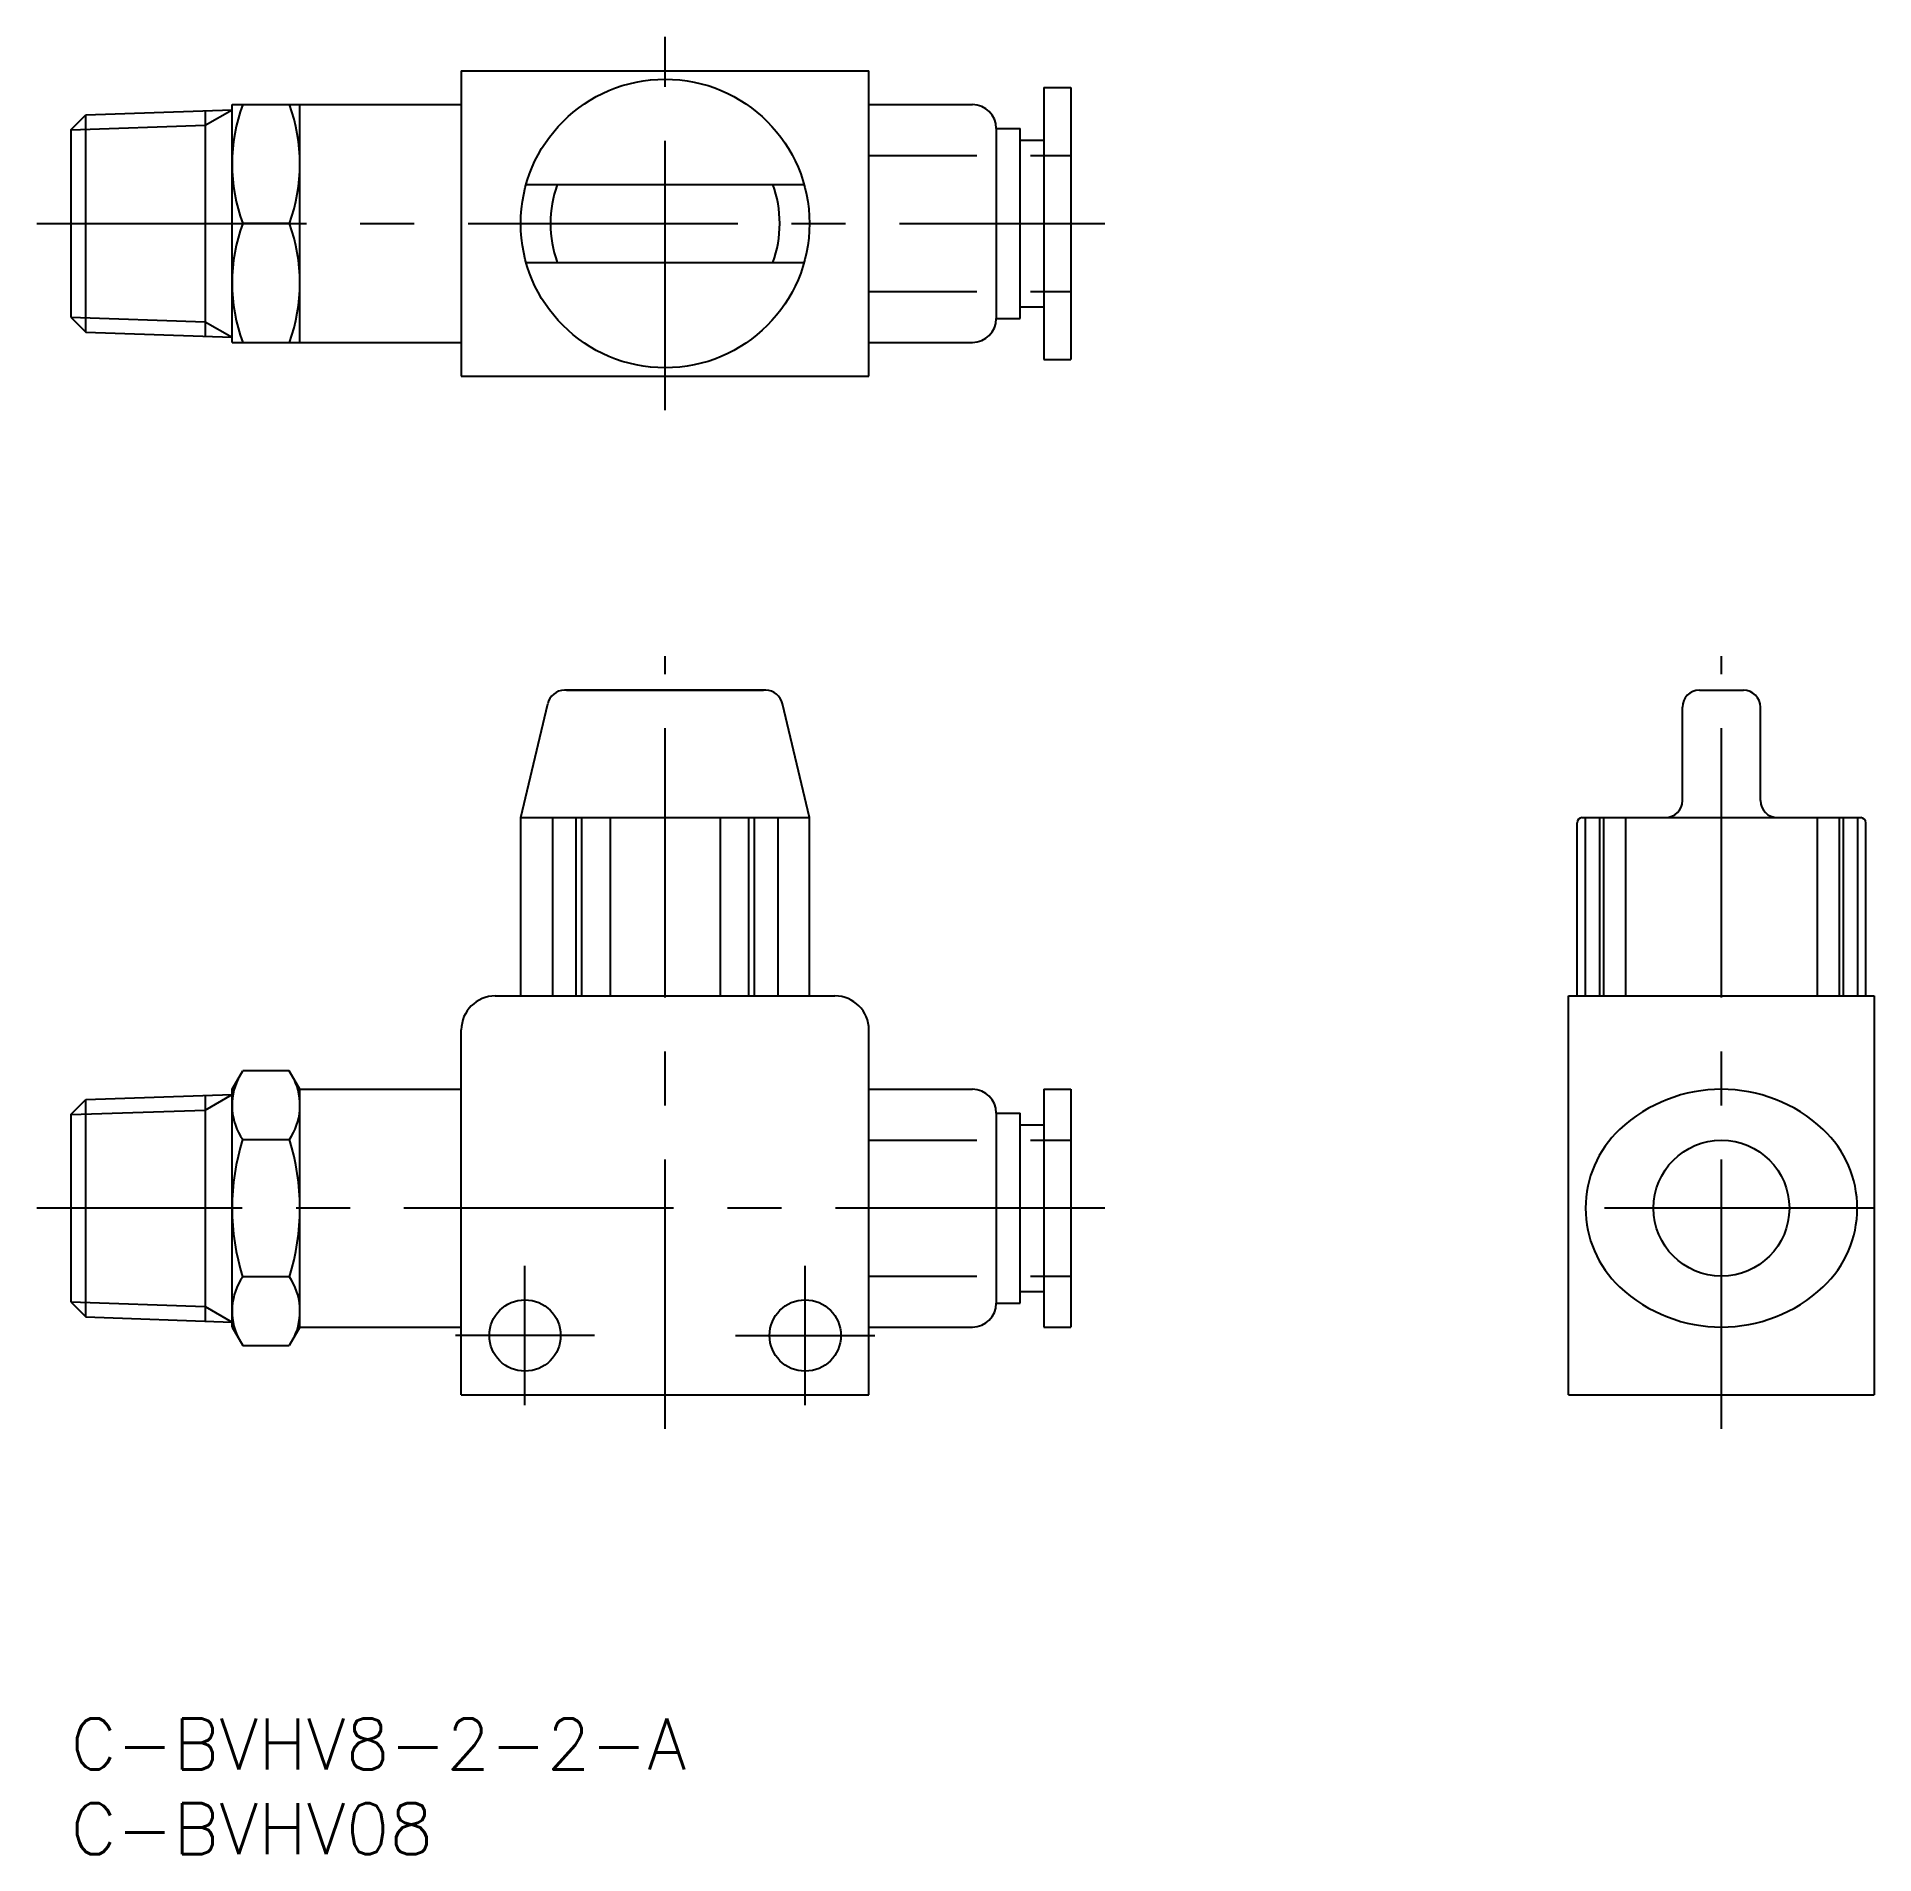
# Model space of a CAD drawing. Extents: x -2 to 106, y -8 to 99.
import ezdxf
from ezdxf.enums import TextEntityAlignment as Align

# ---------------------------------------------------------------- set-up
doc = ezdxf.new("R2010")
doc.units = 0
doc.header["$LTSCALE"] = 0.5
doc.linetypes.add('CENTER', pattern=[50.8, 31.75, -6.35, 6.35, -6.35])
doc.linetypes.add('DASHED', pattern=[19.05, 12.7, -6.35])
doc.layers.get('0').update_dxf_attribs({"linetype": 'CONTINUOUS'})
doc.layers.add('CENTER', color=1, linetype='CENTER')
doc.styles.get("Standard").update_dxf_attribs({"font": 'txt.shx', "height": 3, "bigfont": 'bigfont.shx'})

msp = doc.modelspace()

# ---------------------------------------------------------------- linework, layer by layer
at = {"color": 7, "linetype": 'CONTINUOUS'}
for p, q in [((23, 97.04), (23, 79.04)), ((23, 97.04), (47, 97.04)), ((47, 79.04), (47, 97.04)), ((57.3, 96.04), (58.9, 96.04)), ((57.3, 96.04), (57.3, 80.04)), ((58.9, 96.04), (58.9, 80.04)), ((0, 93.55), (0.89, 94.44)), ((0.89, 94.44), (9.5, 94.74)), ((0.89, 81.64), (0.89, 94.44)), ((7.92, 94.68), (7.92, 81.39)), ((9.5, 81.04), (9.5, 95.04)), ((9.5, 95.04), (23, 95.04)), ((13.5, 81.04), (13.5, 95.04)), ((47, 95.04), (53.1, 95.04)), ((0, 93.55), (0, 82.53)), ((54.5, 93.64), (54.5, 82.44)), ((54.5, 93.64), (55.9, 93.64)), ((55.9, 82.44), (55.9, 93.64)), ((55.9, 92.94), (57.3, 92.94)), ((26.82, 90.34), (43.18, 90.34)), ((12.87, 88.04), (10.13, 88.04)), ((26.82, 85.74), (43.18, 85.74)), ((0, 82.53), (0.89, 81.64)), ((54.5, 82.44), (55.9, 82.44)), ((55.9, 83.14), (57.3, 83.14)), ((0.89, 81.64), (9.5, 81.34)), ((9.5, 81.04), (23, 81.04)), ((47, 81.04), (53.1, 81.04)), ((23, 79.04), (47, 79.04)), ((57.3, 80.04), (58.9, 80.04)), ((26.5, 53.05), (28.09, 59.75)), ((40.93, 60.55), (29.07, 60.55)), ((29.2, 60.55), (40.8, 60.55)), ((43.5, 53.05), (41.91, 59.75)), ((94.9, 54.05), (94.9, 59.55)), ((95.9, 60.55), (98.5, 60.55)), ((99.5, 54.05), (99.5, 59.55)), ((26.5, 42.55), (26.5, 53.05)), ((26.5, 53.05), (43.5, 53.05)), ((28.37, 53.05), (28.37, 42.55)), ((29.75, 53.05), (29.75, 42.55)), ((30.08, 53.05), (30.08, 42.55)), ((31.76, 53.05), (31.76, 42.55)), ((38.24, 53.05), (38.24, 42.55)), ((39.92, 53.05), (39.92, 42.55)), ((40.25, 53.05), (40.25, 42.55)), ((41.63, 53.05), (41.63, 42.55)), ((43.5, 42.55), (43.5, 53.05)), ((89, 53.05), (105.4, 53.05)), ((89.18, 53.05), (89.18, 42.55)), ((90.03, 53.05), (90.03, 42.55)), ((90.26, 53.05), (90.26, 42.55)), ((91.56, 53.05), (91.56, 42.55)), ((102.84, 53.05), (102.84, 42.55)), ((104.14, 53.05), (104.14, 42.55)), ((104.37, 53.05), (104.37, 42.55)), ((105.22, 53.05), (105.22, 42.55)), ((88.7, 42.55), (88.7, 52.75)), ((105.7, 42.55), (105.7, 52.75)), ((25, 42.55), (45, 42.55)), ((88.2, 19.05), (88.2, 42.55)), ((88.2, 42.55), (106.2, 42.55)), ((106.2, 42.55), (106.2, 19.05)), ((23, 19.05), (23, 40.55)), ((47, 19.05), (47, 40.55)), ((9.5, 37.05), (10.13, 38.13)), ((12.87, 38.13), (10.13, 38.13)), ((13.5, 37.05), (12.87, 38.13)), ((9.5, 23.05), (9.5, 37.05)), ((13.5, 23.05), (13.5, 37.05)), ((13.5, 37.05), (23, 37.05)), ((47, 37.05), (53.1, 37.05)), ((57.3, 37.05), (58.9, 37.05)), ((57.3, 37.05), (57.3, 23.05)), ((57.3, 37.05), (58.9, 37.05)), ((58.9, 37.05), (58.9, 23.05)), ((0, 35.56), (0.89, 36.44)), ((0.89, 36.44), (9.5, 36.75)), ((0.89, 23.65), (0.89, 36.44)), ((7.92, 36.69), (7.92, 23.4)), ((0, 35.56), (0, 24.53)), ((54.5, 35.65), (54.5, 24.45)), ((54.5, 35.65), (55.9, 35.65)), ((55.9, 24.45), (55.9, 35.65)), ((55.9, 34.95), (57.3, 34.95)), ((10.13, 34.09), (12.87, 34.09)), ((12.87, 26), (10.13, 26)), ((55.9, 25.15), (57.3, 25.15)), ((0, 24.53), (0.89, 23.65)), ((54.5, 24.45), (55.9, 24.45)), ((0.89, 23.65), (9.5, 23.34)), ((9.5, 23.05), (10.13, 21.96)), ((13.5, 23.05), (12.87, 21.96)), ((13.5, 23.05), (23, 23.05)), ((47, 23.05), (53.1, 23.05)), ((57.3, 23.05), (58.9, 23.05)), ((57.3, 23.05), (58.9, 23.05)), ((10.13, 21.96), (12.87, 21.96)), ((23, 19.05), (47, 19.05)), ((88.2, 19.05), (106.2, 19.05))]:
    msp.add_line(p, q, dxfattribs=at)
at = {"color": 3, "linetype": 'CONTINUOUS'}
for p, q in [((7.92, 93.83), (9.5, 94.74)), ((0, 93.55), (7.92, 93.83)), ((0, 82.53), (7.92, 82.25)), ((7.92, 82.25), (9.5, 81.34)), ((0, 35.56), (7.92, 35.83)), ((7.92, 35.83), (9.5, 36.75)), ((0, 24.53), (7.92, 24.26)), ((7.92, 24.26), (9.5, 23.34))]:
    msp.add_line(p, q, dxfattribs=at)
at = {"color": 3, "linetype": 'DASHED'}
for p, q in [((47, 92.04), (58.9, 92.04)), ((47, 84.04), (58.9, 84.04)), ((47, 34.05), (58.9, 34.05)), ((47, 26.05), (58.9, 26.05))]:
    msp.add_line(p, q, dxfattribs=at)
at = {"color": 7, "linetype": 'CONTINUOUS'}
for centre, radius in [((35, 88.04), 8.5), ((97.2, 30.05), 4), ((26.75, 22.55), 2.1), ((43.25, 22.55), 2.1)]:
    msp.add_circle(centre, radius, dxfattribs=at)
for centre, radius, start, end in [((19.61, 91.54), 10.11, 159.7438, 200.2562), ((3.39, 91.54), 10.11, 339.7438, 20.2562), ((53.1, 93.64), 1.4, 0, 90), ((35, 88.04), 6.75, 160.078, 199.922), ((35, 88.04), 6.75, 340.078, 19.922), ((19.61, 84.54), 10.11, 159.7438, 200.2562), ((3.39, 84.54), 10.11, 339.7438, 20.2562), ((53.1, 82.44), 1.4, 270, 0), ((29.07, 59.55), 1, 90, 168.3664), ((40.93, 59.55), 1, 11.6336, 90), ((95.9, 59.55), 1, 90, 180), ((98.5, 59.55), 1, 0, 90), ((89, 52.75), 0.3, 90, 180), ((93.9, 54.05), 1, 270, 0), ((100.5, 54.05), 1, 180, 270), ((105.4, 52.75), 0.3, 360, 90), ((25, 40.55), 2, 90, 180), ((45, 40.55), 2, 0, 90), ((13.08, 36.11), 3.58, 154.3842, 214.3842), ((9.92, 36.11), 3.58, 325.6158, 25.6158), ((53.1, 35.65), 1.4, 0, 90), ((97.2, 28.27), 8.78, 46.893, 133.107), ((95.56, 30.05), 6.36, 133.2752, 226.7248), ((98.84, 30.05), 6.36, 313.2752, 46.7248), ((22.87, 30.05), 13.37, 162.412, 197.588), ((0.13, 30.05), 13.37, 342.412, 17.588), ((13.08, 23.98), 3.58, 145.6158, 205.6158), ((9.92, 23.98), 3.58, 334.3842, 34.3842), ((97.2, 31.83), 8.78, 226.893, 313.107), ((53.1, 24.45), 1.4, 270, 0)]:
    msp.add_arc(centre, radius, start, end, dxfattribs=at)
at = {"layer": 'CENTER', "color": 1, "linetype": 'CENTER'}
for p, q in [((35, 77.04), (35, 99.04)), ((-2, 88.04), (60.9, 88.04)), ((35, 17.05), (35, 62.55)), ((97.2, 17.05), (97.2, 62.55)), ((60.9, 30.05), (-2, 30.05)), ((106.2, 30.05), (88.25, 30.05)), ((26.75, 18.45), (26.75, 26.65)), ((43.25, 18.45), (43.25, 26.65)), ((30.85, 22.55), (22.65, 22.55)), ((39.15, 22.55), (47.35, 22.55))]:
    msp.add_line(p, q, dxfattribs=at)

# ---------------------------------------------------------------- texts
at = {"color": 7, "linetype": 'CONTINUOUS'}
for s, p in [('C-BVHV8-2-2-A', (0, 0)), ('C-BVHV08', (0, -5))]:
    msp.add_text(s, height=3, dxfattribs=at).set_placement(p, align=Align.TOP_LEFT)

doc.saveas('drawing.dxf')
